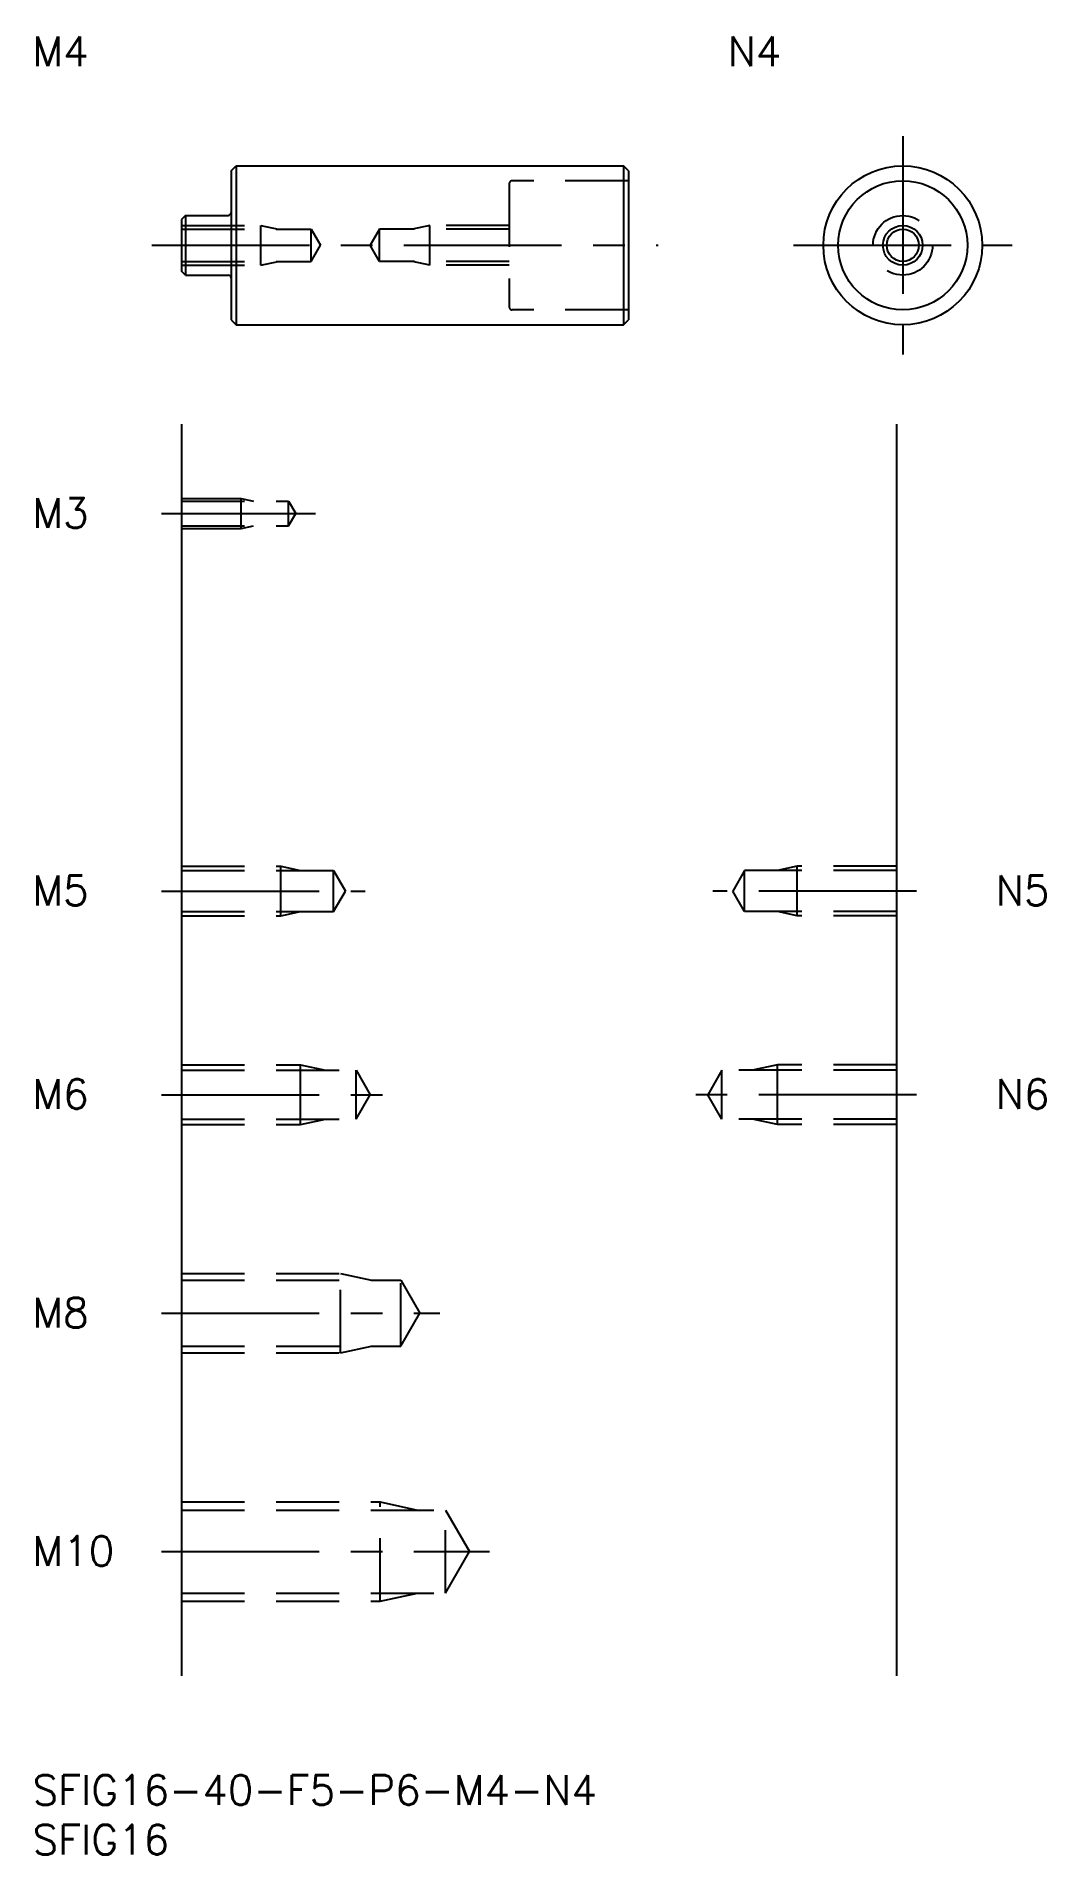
# Model space of a CAD drawing. Extents: x 0 to 102, y -8 to 175.
import ezdxf

# ---------------------------------------------------------------- set-up
doc = ezdxf.new("R2010")
doc.units = 0
doc.header["$LTSCALE"] = 0.5
doc.linetypes.add('CENTER', pattern=[50.8, 31.75, -6.35, 6.35, -6.35])
doc.linetypes.add('DASHED', pattern=[19.05, 12.7, -6.35])
for name, color, linetype in [('MSM_CENTER', 1, 'CENTER'), ('MSM_CONTINUOUS', 7, 'CONTINUOUS'), ('MSM_DASHED', 4, 'DASHED'), ('MSM_NARROW', 5, 'CONTINUOUS'), ('MSM_PART_NUMBER', 7, 'CONTINUOUS')]:
    doc.layers.add(name, color=color, linetype=linetype)
doc.styles.get("Standard").update_dxf_attribs({"font": 'txt.shx', "height": 3, "bigfont": 'bigfont.shx'})

# ---------------------------------------------------------------- blocks, each defined once
blk = doc.blocks.new('*U4')
at = {"layer": 'MSM_PART_NUMBER'}
blk.add_text('SFIG16-40-F5-P6-M4-N4', height=3, dxfattribs=at).set_placement((0, -3))
blk = doc.blocks.new('*U5')
at = {"layer": 'MSM_PART_NUMBER'}
blk.add_text('SFIG16', height=3, dxfattribs=at).set_placement((0, -8))
blk = doc.blocks.new('*U6')
at = {"layer": 'MSM_PART_NUMBER'}
blk.add_text('M10', height=3, dxfattribs=at).set_placement((0, 21.06))
blk = doc.blocks.new('*U7')
at = {"layer": 'MSM_PART_NUMBER'}
blk.add_text('M8', height=3, dxfattribs=at).set_placement((0, 45.06))
blk = doc.blocks.new('*U8')
at = {"layer": 'MSM_PART_NUMBER'}
blk.add_text('M6', height=3, dxfattribs=at).set_placement((0, 67.06))
blk = doc.blocks.new('*U9')
at = {"layer": 'MSM_PART_NUMBER'}
blk.add_text('M5', height=3, dxfattribs=at).set_placement((0, 87.56))
blk = doc.blocks.new('*U10')
at = {"layer": 'MSM_PART_NUMBER'}
blk.add_text('M4', height=3, dxfattribs=at).set_placement((0, 172.03))
blk = doc.blocks.new('*U11')
at = {"layer": 'MSM_PART_NUMBER'}
blk.add_text('N6', height=3, dxfattribs=at).set_placement((97, 67.06))
blk = doc.blocks.new('*U12')
at = {"layer": 'MSM_PART_NUMBER'}
blk.add_text('N5', height=3, dxfattribs=at).set_placement((97, 87.56))
blk = doc.blocks.new('*U13')
at = {"layer": 'MSM_PART_NUMBER'}
blk.add_text('N4', height=3, dxfattribs=at).set_placement((70, 172.03))
blk = doc.blocks.new('*U14')
at = {"layer": 'MSM_PART_NUMBER'}
blk.add_text('M3', height=3, dxfattribs=at).set_placement((0, 125.56))

msp = doc.modelspace()

# ---------------------------------------------------------------- linework, layer by layer
at = {"layer": 'MSM_CENTER'}
for p, q in [((87.63, 165), (87.63, 143)), ((12, 154), (63, 154)), ((76.63, 154), (98.63, 154)), ((13, 127), (28.5, 127)), ((13, 89), (33.5, 89)), ((89, 89), (68.5, 89)), ((13, 68.5), (36, 68.5)), ((89, 68.5), (66, 68.5)), ((13, 46.5), (41, 46.5)), ((13, 22.5), (46, 22.5))]:
    msp.add_line(p, q, dxfattribs=at)
at = {"layer": 'MSM_CONTINUOUS'}
for p, q in [((20, 161.5), (20.5, 162)), ((20, 161.5), (20, 146.5)), ((20.5, 162), (59.5, 162)), ((20.5, 162), (20.5, 146)), ((59.5, 162), (59.5, 146)), ((60, 161.5), (59.5, 162)), ((60, 161.5), (60, 146.5)), ((15.4, 157), (15, 156.6)), ((15, 156.6), (15, 151.4)), ((15.4, 157), (15.4, 151)), ((15.4, 157), (19.7, 157)), ((15.4, 151), (15, 151.4)), ((15.4, 151), (19.7, 151)), ((20, 146.5), (20.5, 146)), ((59.5, 146), (60, 146.5)), ((20.5, 146), (59.5, 146)), ((15, 136), (15, 10)), ((87, 136), (87, 10))]:
    msp.add_line(p, q, dxfattribs=at)
for radius in [8, 6.5, 1.62]:
    msp.add_circle((87.63, 154), radius, dxfattribs=at)
for centre, start, end in [((19.7, 157.3), 270, 0), ((19.7, 150.7), 0, 90)]:
    msp.add_arc(centre, 0.3, start, end, dxfattribs=at)
at = {"layer": 'MSM_DASHED'}
for p, q in [((48, 160.2), (48, 147.8)), ((60, 160.5), (48.3, 160.5)), ((15, 156), (23, 156)), ((15, 155.62), (28.06, 155.62)), ((23, 152), (23, 156)), ((23, 156), (24.75, 155.62)), ((28.06, 152.38), (28.06, 155.62)), ((28.06, 155.62), (29, 154)), ((34.94, 155.62), (34, 154)), ((48, 155.62), (34.94, 155.62)), ((34.94, 152.38), (34.94, 155.62)), ((40, 156), (38.25, 155.62)), ((48, 156), (40, 156)), ((40, 152), (40, 156)), ((28.06, 152.38), (29, 154)), ((34.94, 152.38), (34, 154)), ((15, 152.38), (28.06, 152.38)), ((15, 152), (23, 152)), ((23, 152), (24.75, 152.38)), ((48, 152.38), (34.94, 152.38)), ((40, 152), (38.25, 152.38)), ((48, 152), (40, 152)), ((60, 147.5), (48.3, 147.5)), ((15, 128.5), (21, 128.5)), ((15, 128.23), (25.79, 128.23)), ((21, 128.5), (22.25, 128.23)), ((21, 125.5), (21, 128.5)), ((25.79, 125.77), (25.79, 128.23)), ((25.79, 128.23), (26.5, 127)), ((25.79, 125.77), (26.5, 127)), ((15, 125.77), (25.79, 125.77)), ((15, 125.5), (21, 125.5)), ((21, 125.5), (22.25, 125.77)), ((15, 91.5), (25, 91.5)), ((15, 91.07), (30.31, 91.07)), ((25, 86.5), (25, 91.5)), ((25, 91.5), (27, 91.07)), ((30.31, 86.93), (30.31, 91.07)), ((30.31, 91.07), (31.5, 89)), ((71.69, 91.07), (70.5, 89)), ((87, 91.07), (71.69, 91.07)), ((71.69, 86.93), (71.69, 91.07)), ((77, 91.5), (75, 91.07)), ((87, 91.5), (77, 91.5)), ((77, 86.5), (77, 91.5)), ((30.31, 86.93), (31.5, 89)), ((71.69, 86.93), (70.5, 89)), ((15, 86.93), (30.31, 86.93)), ((15, 86.5), (25, 86.5)), ((25, 86.5), (27, 86.93)), ((87, 86.93), (71.69, 86.93)), ((77, 86.5), (75, 86.93)), ((87, 86.5), (77, 86.5)), ((15, 71.5), (27, 71.5)), ((27, 65.5), (27, 71.5)), ((27, 71.5), (29.5, 70.96)), ((75, 71.5), (72.5, 70.96)), ((87, 71.5), (75, 71.5)), ((75, 65.5), (75, 71.5)), ((15, 70.96), (32.58, 70.96)), ((32.58, 66.04), (32.58, 70.96)), ((32.58, 70.96), (34, 68.5)), ((69.42, 70.96), (68, 68.5)), ((87, 70.96), (69.42, 70.96)), ((69.42, 66.04), (69.42, 70.96)), ((32.58, 66.04), (34, 68.5)), ((69.42, 66.04), (68, 68.5)), ((15, 66.04), (32.58, 66.04)), ((27, 65.5), (29.5, 66.04)), ((87, 66.04), (69.42, 66.04)), ((75, 65.5), (72.5, 66.04)), ((15, 65.5), (27, 65.5)), ((87, 65.5), (75, 65.5)), ((15, 50.5), (31, 50.5)), ((15, 49.82), (37.08, 49.82)), ((31, 42.5), (31, 50.5)), ((31, 50.5), (34.12, 49.82)), ((37.08, 43.18), (37.08, 49.82)), ((37.08, 49.82), (39, 46.5)), ((37.08, 43.18), (39, 46.5)), ((15, 43.18), (37.08, 43.18)), ((15, 42.5), (31, 42.5)), ((31, 42.5), (34.12, 43.18)), ((15, 27.5), (35, 27.5)), ((35, 17.5), (35, 27.5)), ((35, 27.5), (38.75, 26.69)), ((15, 26.69), (41.58, 26.69)), ((41.58, 18.31), (41.58, 26.69)), ((41.58, 26.69), (44, 22.5)), ((41.58, 18.31), (44, 22.5)), ((15, 18.31), (41.58, 18.31)), ((35, 17.5), (38.75, 18.31)), ((15, 17.5), (35, 17.5))]:
    msp.add_line(p, q, dxfattribs=at)
msp.add_circle((87.63, 154), 3, dxfattribs=at)
for centre, start, end in [((48.3, 160.2), 90, 180), ((48.3, 147.8), 180, 270)]:
    msp.add_arc(centre, 0.3, start, end, dxfattribs=at)
at = {"layer": 'MSM_NARROW'}
msp.add_circle((87.63, 154), 2, dxfattribs=at)

# ---------------------------------------------------------------- block references
at = {"layer": 'MSM_CONTINUOUS'}
for name in ['*U10', '*U13', '*U14', '*U9', '*U12', '*U8', '*U11', '*U7', '*U6', '*U4', '*U5']:
    msp.add_blockref(name, (0, 0), dxfattribs=at)

doc.saveas('drawing.dxf')
